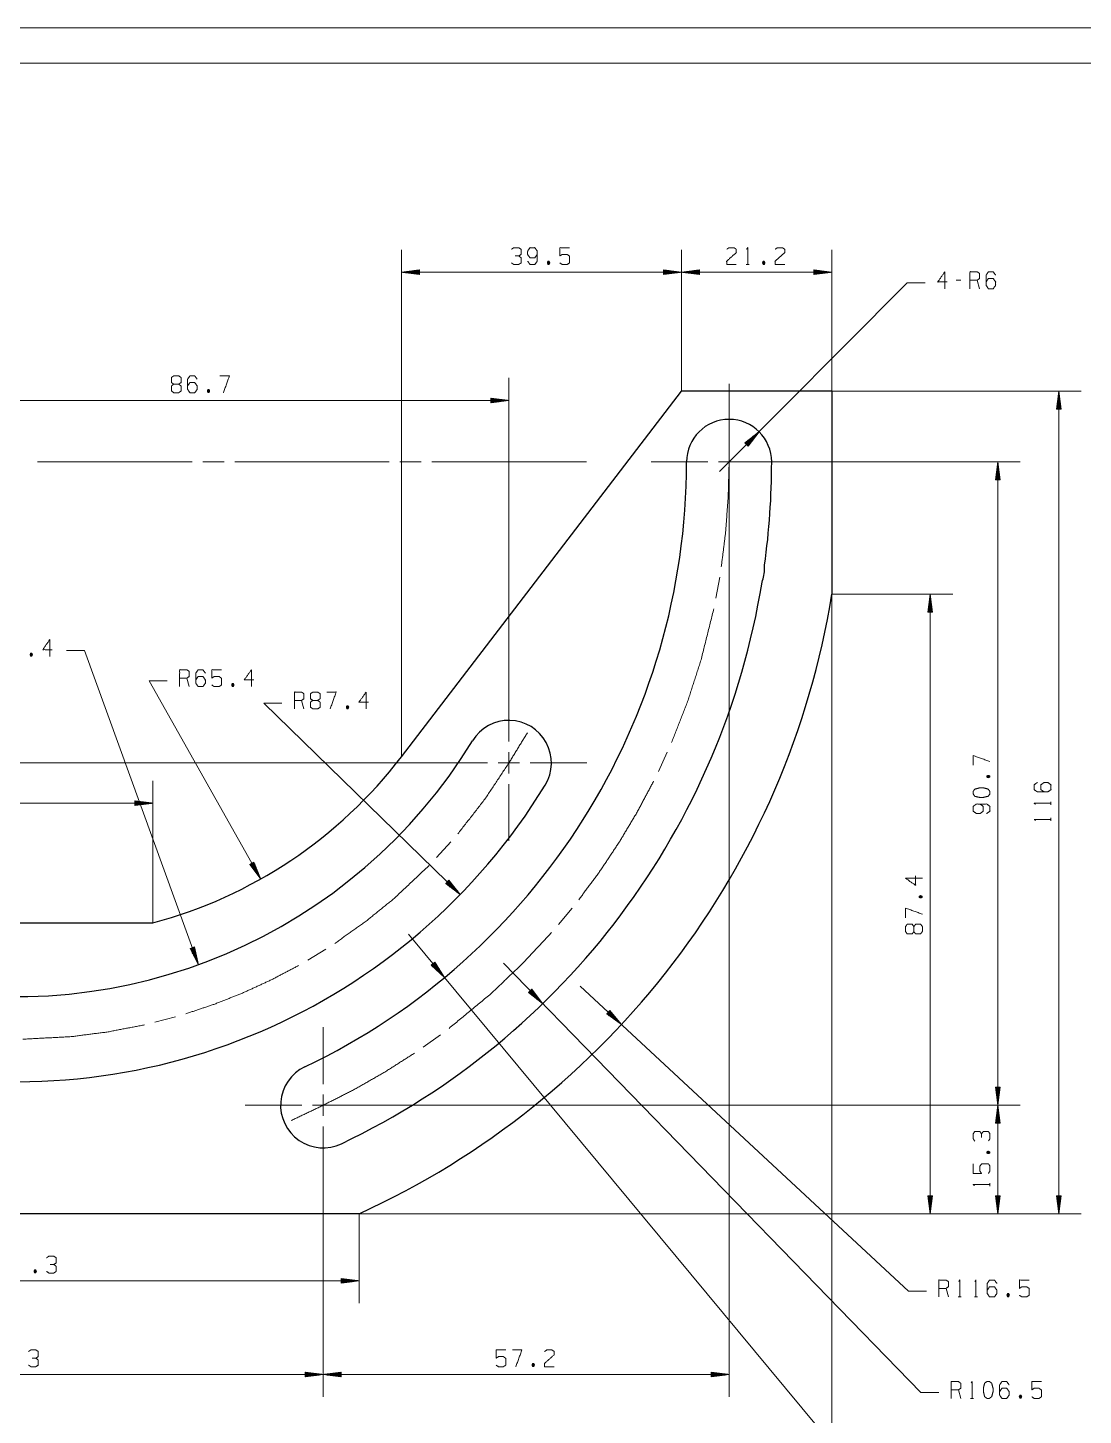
# Model space of a CAD drawing. Header units: millimetres. Extents: x 0 to 420, y 0 to 297.
# Drawn here: x 122.2 to 271, y 101.4 to 297 of the extents above; entities that cross this region are included whole.
import ezdxf

# ---------------------------------------------------------------- set-up
doc = ezdxf.new("R2010")
doc.units = ezdxf.units.MM
doc.layers.add('101', color=7, linetype='Continuous', true_color=0xffffff)

msp = doc.modelspace()

# ---------------------------------------------------------------- linework, layer by layer
at = {"layer": '101', "color": 133, "linetype": 'Continuous', "lineweight": 18}
for p, q in [((420, 297), (0, 297)), ((415, 292), (25, 292))]:
    msp.add_line(p, q, dxfattribs=at)
at = {"layer": '101', "color": 22, "linetype": 'Continuous', "lineweight": 18}
for p, q in [((174.89, 194.21), (174.89, 265.7)), ((214.35, 245.78), (214.35, 265.7)), ((214.35, 245.78), (214.35, 265.7)), ((235.58, 245.78), (235.58, 265.7)), ((177.43, 262.86), (174.89, 262.53)), ((174.89, 262.53), (177.43, 262.19)), ((214.35, 262.53), (174.89, 262.53)), ((177.43, 262.55), (175.08, 262.55)), ((177.43, 262.5), (175.08, 262.5)), ((177.43, 262.6), (175.47, 262.6)), ((177.43, 262.45), (175.47, 262.45)), ((177.43, 262.65), (175.86, 262.65)), ((177.43, 262.4), (175.86, 262.4)), ((177.43, 262.7), (176.24, 262.7)), ((177.43, 262.35), (176.24, 262.35)), ((177.43, 262.76), (176.63, 262.76)), ((177.43, 262.3), (176.63, 262.3)), ((177.43, 262.81), (177.01, 262.81)), ((177.43, 262.25), (177.01, 262.25)), ((177.43, 262.86), (177.4, 262.86)), ((177.43, 262.86), (177.4, 262.86)), ((177.43, 262.2), (177.4, 262.2)), ((177.43, 262.2), (177.4, 262.2)), ((177.43, 262.19), (177.43, 262.86)), ((214.35, 262.53), (211.81, 262.86)), ((211.81, 262.86), (211.85, 262.86)), ((211.81, 262.86), (211.85, 262.86)), ((211.81, 262.86), (211.81, 262.19)), ((211.81, 262.81), (212.23, 262.81)), ((211.81, 262.76), (212.62, 262.76)), ((211.81, 262.7), (213, 262.7)), ((211.81, 262.65), (213.39, 262.65)), ((211.81, 262.6), (213.78, 262.6)), ((211.81, 262.55), (214.16, 262.55)), ((211.81, 262.19), (214.35, 262.53)), ((211.81, 262.5), (214.16, 262.5)), ((211.81, 262.45), (213.78, 262.45)), ((211.81, 262.4), (213.39, 262.4)), ((211.81, 262.35), (213, 262.35)), ((211.81, 262.3), (212.62, 262.3)), ((211.81, 262.25), (212.23, 262.25)), ((211.81, 262.2), (211.85, 262.2)), ((211.81, 262.2), (211.85, 262.2)), ((216.89, 262.86), (214.35, 262.53)), ((214.35, 262.53), (235.58, 262.53)), ((214.35, 262.53), (216.89, 262.19)), ((216.89, 262.55), (214.55, 262.55)), ((216.89, 262.5), (214.55, 262.5)), ((216.89, 262.6), (214.93, 262.6)), ((216.89, 262.45), (214.93, 262.45)), ((216.89, 262.65), (215.32, 262.65)), ((216.89, 262.4), (215.32, 262.4)), ((216.89, 262.7), (215.71, 262.7)), ((216.89, 262.35), (215.71, 262.35)), ((216.89, 262.76), (216.09, 262.76)), ((216.89, 262.3), (216.09, 262.3)), ((216.89, 262.81), (216.48, 262.81)), ((216.89, 262.25), (216.48, 262.25)), ((216.89, 262.86), (216.86, 262.86)), ((216.89, 262.86), (216.86, 262.86)), ((216.89, 262.2), (216.86, 262.2)), ((216.89, 262.2), (216.86, 262.2)), ((216.89, 262.19), (216.89, 262.86)), ((233.04, 262.86), (233.04, 262.19)), ((233.04, 262.86), (233.07, 262.86)), ((233.04, 262.86), (233.07, 262.86)), ((235.58, 262.53), (233.04, 262.86)), ((233.04, 262.81), (233.45, 262.81)), ((233.04, 262.76), (233.84, 262.76)), ((233.04, 262.7), (234.23, 262.7)), ((233.04, 262.65), (234.61, 262.65)), ((233.04, 262.6), (235, 262.6)), ((233.04, 262.55), (235.38, 262.55)), ((233.04, 262.19), (235.58, 262.53)), ((233.04, 262.5), (235.38, 262.5)), ((233.04, 262.45), (235, 262.45)), ((233.04, 262.4), (234.61, 262.4)), ((233.04, 262.35), (234.23, 262.35)), ((233.04, 262.3), (233.84, 262.3)), ((233.04, 262.25), (233.45, 262.25)), ((233.04, 262.2), (233.07, 262.2)), ((233.04, 262.2), (233.07, 262.2)), ((219.71, 234.41), (246.18, 261.02)), ((246.18, 261.02), (248.72, 261.02)), ((190.03, 204.34), (190.03, 247.63)), ((190.03, 244.45), (187.49, 244.79)), ((187.49, 244.79), (187.49, 244.12)), ((187.49, 244.78), (187.52, 244.78)), ((187.49, 244.78), (187.52, 244.78)), ((187.49, 244.73), (187.91, 244.73)), ((187.49, 244.68), (188.29, 244.68)), ((187.49, 244.63), (188.68, 244.63)), ((187.49, 244.58), (189.07, 244.58)), ((235.58, 245.78), (270.73, 245.78)), ((267.56, 245.78), (267.22, 243.24)), ((267.43, 243.24), (267.43, 244.81)), ((267.48, 243.24), (267.48, 245.2)), ((267.53, 243.24), (267.53, 245.59)), ((267.89, 243.24), (267.56, 245.78)), ((267.56, 129.78), (267.56, 245.78)), ((267.58, 243.24), (267.58, 245.59)), ((267.63, 243.24), (267.63, 245.2)), ((267.68, 243.24), (267.68, 244.81)), ((103.32, 244.45), (190.03, 244.45)), ((187.49, 244.53), (189.45, 244.53)), ((187.49, 244.48), (189.84, 244.48)), ((187.49, 244.12), (190.03, 244.45)), ((187.49, 244.43), (189.84, 244.43)), ((187.49, 244.38), (189.45, 244.38)), ((187.49, 244.33), (189.07, 244.33)), ((187.49, 244.27), (188.68, 244.27)), ((187.49, 244.22), (188.29, 244.22)), ((187.49, 244.17), (187.91, 244.17)), ((187.49, 244.12), (187.52, 244.12)), ((187.49, 244.12), (187.52, 244.12)), ((267.22, 243.24), (267.89, 243.24)), ((267.23, 243.24), (267.23, 243.27)), ((267.23, 243.24), (267.23, 243.27)), ((267.28, 243.24), (267.28, 243.66)), ((267.33, 243.24), (267.33, 244.04)), ((267.38, 243.24), (267.38, 244.43)), ((267.73, 243.24), (267.73, 244.43)), ((267.79, 243.24), (267.79, 244.04)), ((267.84, 243.24), (267.84, 243.66)), ((267.89, 243.24), (267.89, 243.27)), ((267.89, 243.24), (267.89, 243.27)), ((225.31, 240.03), (223.28, 238.47)), ((223.32, 238.43), (223.61, 238.73)), ((223.35, 238.39), (223.92, 238.96)), ((223.39, 238.36), (224.23, 239.2)), ((223.43, 238.32), (224.54, 239.44)), ((223.46, 238.29), (224.84, 239.68)), ((223.5, 238.25), (225.15, 239.91)), ((223.53, 238.21), (225.19, 239.88)), ((223.57, 238.18), (224.95, 239.57)), ((223.61, 238.14), (224.72, 239.26)), ((223.64, 238.11), (224.48, 238.95)), ((223.75, 238), (225.31, 240.03)), ((223.28, 238.47), (223.3, 238.49)), ((223.28, 238.47), (223.3, 238.49)), ((223.28, 238.47), (223.75, 238)), ((223.68, 238.07), (224.24, 238.64)), ((223.71, 238.04), (224.01, 238.33)), ((223.75, 238), (223.77, 238.02)), ((223.75, 238), (223.77, 238.02)), ((221.08, 235.78), (262.13, 235.78)), ((221.08, 235.78), (221.08, 103.94)), ((258.95, 235.78), (258.62, 233.24)), ((258.83, 233.24), (258.83, 234.81)), ((258.88, 233.24), (258.88, 235.2)), ((258.93, 233.24), (258.93, 235.59)), ((258.95, 145.07), (258.95, 235.78)), ((259.29, 233.24), (258.95, 235.78)), ((258.98, 233.24), (258.98, 235.59)), ((259.03, 233.24), (259.03, 235.2)), ((259.08, 233.24), (259.08, 234.81)), ((258.62, 233.24), (258.62, 233.27)), ((258.62, 233.24), (258.62, 233.27)), ((258.62, 233.24), (259.29, 233.24)), ((258.67, 233.24), (258.67, 233.66)), ((258.73, 233.24), (258.73, 234.04)), ((258.78, 233.24), (258.78, 234.43)), ((259.13, 233.24), (259.13, 234.43)), ((259.18, 233.24), (259.18, 234.04)), ((259.23, 233.24), (259.23, 233.66)), ((259.28, 233.24), (259.28, 233.27)), ((259.28, 233.24), (259.28, 233.27)), ((235.58, 217.15), (235.58, 86.6)), ((235.58, 217.15), (252.6, 217.15)), ((249.42, 217.15), (249.09, 214.61)), ((249.19, 214.61), (249.19, 215.42)), ((249.24, 214.61), (249.24, 215.8)), ((249.29, 214.61), (249.29, 216.19)), ((249.35, 214.61), (249.35, 216.57)), ((249.4, 214.61), (249.4, 216.96)), ((249.76, 214.61), (249.42, 217.15)), ((249.42, 217.15), (249.42, 129.78)), ((249.45, 214.61), (249.45, 216.96)), ((249.5, 214.61), (249.5, 216.57)), ((249.55, 214.61), (249.55, 216.19)), ((249.6, 214.61), (249.6, 215.8)), ((249.65, 214.61), (249.65, 215.42)), ((249.09, 214.61), (249.09, 214.64)), ((249.09, 214.61), (249.09, 214.64)), ((249.09, 214.61), (249.76, 214.61)), ((249.14, 214.61), (249.14, 215.03)), ((249.7, 214.61), (249.7, 215.03)), ((249.75, 214.61), (249.75, 214.64)), ((249.75, 214.61), (249.75, 214.64)), ((130.21, 209.18), (127.67, 209.18)), ((146.25, 164.89), (130.21, 209.18)), ((155.04, 176.97), (139.31, 204.91)), ((139.31, 204.91), (141.85, 204.91)), ((155.48, 201.77), (158.02, 201.77)), ((183.17, 174.79), (155.48, 201.77)), ((179.03, 193.34), (40.3, 193.34)), ((139.84, 170.78), (139.84, 190.84)), ((137.3, 188), (137.34, 188)), ((137.3, 188), (137.34, 188)), ((139.84, 187.67), (137.3, 188)), ((137.3, 188), (137.3, 187.34)), ((137.3, 187.95), (137.72, 187.95)), ((137.3, 187.9), (138.11, 187.9)), ((137.3, 187.85), (138.49, 187.85)), ((89.86, 187.67), (139.84, 187.67)), ((137.3, 187.8), (138.88, 187.8)), ((137.3, 187.75), (139.26, 187.75)), ((137.3, 187.7), (139.65, 187.7)), ((137.3, 187.34), (139.84, 187.67)), ((137.3, 187.64), (139.65, 187.64)), ((137.3, 187.59), (139.26, 187.59)), ((137.3, 187.54), (138.88, 187.54)), ((137.3, 187.49), (138.49, 187.49)), ((137.3, 187.44), (138.11, 187.44)), ((137.3, 187.39), (137.72, 187.39)), ((137.3, 187.34), (137.34, 187.34)), ((137.3, 187.34), (137.34, 187.34)), ((154.08, 179.35), (153.5, 179.02)), ((153.5, 179.02), (155.04, 176.97)), ((153.5, 179.02), (153.52, 178.99)), ((153.5, 179.02), (153.52, 178.99)), ((153.55, 179.05), (153.75, 178.68)), ((153.59, 179.07), (153.98, 178.37)), ((153.63, 179.1), (154.22, 178.06)), ((153.68, 179.12), (154.45, 177.75)), ((153.72, 179.15), (154.68, 177.44)), ((153.77, 179.17), (154.92, 177.12)), ((153.81, 179.19), (154.96, 177.15)), ((153.86, 179.22), (154.82, 177.51)), ((153.9, 179.24), (154.67, 177.87)), ((153.94, 179.27), (154.53, 178.23)), ((153.99, 179.29), (154.38, 178.59)), ((154.03, 179.32), (154.24, 178.96)), ((155.04, 176.97), (154.08, 179.35)), ((154.08, 179.34), (154.09, 179.32)), ((154.08, 179.34), (154.09, 179.32)), ((181.58, 176.8), (181.12, 176.32)), ((181.12, 176.33), (181.14, 176.3)), ((181.12, 176.33), (181.14, 176.3)), ((181.12, 176.32), (183.17, 174.79)), ((181.16, 176.36), (181.46, 176.07)), ((181.19, 176.4), (181.77, 175.84)), ((181.23, 176.43), (182.08, 175.6)), ((181.26, 176.47), (182.39, 175.37)), ((181.3, 176.51), (182.7, 175.14)), ((181.33, 176.54), (183.01, 174.91)), ((181.37, 176.58), (183.05, 174.94)), ((181.4, 176.62), (182.81, 175.25)), ((181.44, 176.65), (182.57, 175.55)), ((181.48, 176.69), (182.33, 175.86)), ((181.51, 176.73), (182.09, 176.17)), ((181.55, 176.76), (181.85, 176.47)), ((181.58, 176.8), (181.6, 176.78)), ((181.58, 176.8), (181.6, 176.78)), ((183.17, 174.79), (181.58, 176.8)), ((175.88, 169.19), (241.84, 89.78)), ((145.7, 167.39), (145.07, 167.16)), ((145.07, 167.17), (145.08, 167.14)), ((145.07, 167.17), (145.08, 167.14)), ((145.07, 167.16), (146.25, 164.89)), ((145.12, 167.18), (145.26, 166.79)), ((145.17, 167.2), (145.44, 166.44)), ((145.22, 167.22), (145.62, 166.1)), ((145.26, 167.23), (145.8, 165.75)), ((145.31, 167.25), (145.98, 165.41)), ((145.36, 167.27), (146.16, 165.06)), ((145.41, 167.29), (146.21, 165.08)), ((145.45, 167.3), (146.12, 165.46)), ((145.5, 167.32), (146.04, 165.84)), ((145.55, 167.34), (145.95, 166.22)), ((145.6, 167.36), (145.87, 166.6)), ((145.65, 167.37), (145.79, 166.98)), ((145.69, 167.39), (145.7, 167.36)), ((145.69, 167.39), (145.7, 167.36)), ((146.25, 164.89), (145.7, 167.39)), ((179.59, 165.25), (179.07, 164.82)), ((179.07, 164.82), (180.95, 163.08)), ((179.08, 164.83), (179.1, 164.8)), ((179.08, 164.83), (179.1, 164.8)), ((179.12, 164.86), (179.38, 164.54)), ((179.16, 164.89), (179.67, 164.27)), ((179.19, 164.92), (179.95, 164.01)), ((179.23, 164.96), (180.24, 163.75)), ((179.27, 164.99), (180.53, 163.48)), ((179.31, 165.02), (180.81, 163.22)), ((179.35, 165.05), (180.85, 163.25)), ((179.39, 165.09), (180.64, 163.58)), ((179.43, 165.12), (180.44, 163.91)), ((179.47, 165.15), (180.23, 164.24)), ((179.51, 165.18), (180.02, 164.57)), ((179.55, 165.22), (179.81, 164.9)), ((180.95, 163.08), (179.59, 165.25)), ((179.59, 165.25), (179.61, 165.22)), ((179.59, 165.25), (179.61, 165.22)), ((189.26, 165.09), (248.09, 104.55)), ((193.26, 161.45), (192.78, 160.99)), ((192.78, 160.99), (194.79, 159.4)), ((192.79, 160.99), (192.81, 160.97)), ((192.79, 160.99), (192.81, 160.97)), ((192.82, 161.03), (193.11, 160.73)), ((192.86, 161.06), (193.42, 160.49)), ((192.9, 161.1), (193.73, 160.24)), ((192.93, 161.13), (194.03, 160)), ((192.97, 161.17), (194.34, 159.76)), ((193.01, 161.2), (194.64, 159.52)), ((193.04, 161.24), (194.68, 159.56)), ((193.08, 161.27), (194.45, 159.87)), ((193.11, 161.31), (194.21, 160.18)), ((193.15, 161.35), (193.98, 160.49)), ((193.19, 161.38), (193.75, 160.8)), ((193.22, 161.42), (193.52, 161.12)), ((193.26, 161.45), (193.28, 161.43)), ((193.26, 161.45), (193.28, 161.43)), ((194.79, 159.4), (193.26, 161.45)), ((200.09, 161.87), (246.35, 118.87)), ((204.27, 158.44), (203.82, 157.95)), ((203.82, 157.95), (205.91, 156.46)), ((203.82, 157.95), (203.84, 157.93)), ((203.82, 157.95), (203.84, 157.93)), ((203.86, 157.99), (204.16, 157.7)), ((203.89, 158.03), (204.48, 157.48)), ((203.92, 158.06), (204.8, 157.25)), ((203.96, 158.1), (205.11, 157.03)), ((203.99, 158.14), (205.43, 156.8)), ((204.03, 158.17), (205.75, 156.58)), ((204.06, 158.21), (205.78, 156.61)), ((204.1, 158.25), (205.53, 156.91)), ((204.13, 158.29), (205.29, 157.21)), ((204.17, 158.32), (205.04, 157.51)), ((204.2, 158.36), (204.79, 157.81)), ((204.24, 158.4), (204.54, 158.11)), ((204.27, 158.44), (204.29, 158.41)), ((205.91, 156.46), (204.27, 158.44)), ((204.27, 158.44), (204.29, 158.41)), ((258.62, 147.61), (258.62, 147.58)), ((258.62, 147.61), (258.62, 147.58)), ((258.62, 147.61), (258.95, 145.07)), ((259.29, 147.61), (258.62, 147.61)), ((258.67, 147.61), (258.67, 147.19)), ((258.73, 147.61), (258.73, 146.81)), ((258.78, 147.61), (258.78, 146.42)), ((258.83, 147.61), (258.83, 146.04)), ((258.88, 147.61), (258.88, 145.65)), ((258.93, 147.61), (258.93, 145.26)), ((258.95, 145.07), (259.29, 147.61)), ((258.98, 147.61), (258.98, 145.26)), ((259.03, 147.61), (259.03, 145.65)), ((259.08, 147.61), (259.08, 146.04)), ((259.13, 147.61), (259.13, 146.42)), ((259.18, 147.61), (259.18, 146.81)), ((259.23, 147.61), (259.23, 147.19)), ((259.28, 147.61), (259.28, 147.58)), ((259.28, 147.61), (259.28, 147.58)), ((163.84, 145.07), (262.13, 145.07)), ((174.84, 145.07), (262.13, 145.07)), ((258.95, 145.07), (258.62, 142.53)), ((258.93, 142.53), (258.93, 144.88)), ((258.95, 145.07), (258.95, 129.78)), ((259.29, 142.53), (258.95, 145.07)), ((258.98, 142.53), (258.98, 144.88)), ((258.67, 142.53), (258.67, 142.95)), ((258.73, 142.53), (258.73, 143.34)), ((258.78, 142.53), (258.78, 143.72)), ((258.83, 142.53), (258.83, 144.11)), ((258.88, 142.53), (258.88, 144.49)), ((259.03, 142.53), (259.03, 144.49)), ((259.08, 142.53), (259.08, 144.11)), ((259.13, 142.53), (259.13, 143.72)), ((259.18, 142.53), (259.18, 143.34)), ((259.23, 142.53), (259.23, 142.95)), ((258.62, 142.53), (258.62, 142.56)), ((258.62, 142.53), (258.62, 142.56)), ((258.62, 142.53), (259.29, 142.53)), ((259.28, 142.53), (259.28, 142.56)), ((259.28, 142.53), (259.28, 142.56)), ((163.84, 134.07), (163.84, 103.94)), ((163.84, 134.07), (163.84, 103.94)), ((249.09, 132.32), (249.42, 129.78)), ((249.76, 132.32), (249.09, 132.32)), ((249.09, 132.32), (249.09, 132.29)), ((249.09, 132.32), (249.09, 132.29)), ((249.14, 132.32), (249.14, 131.9)), ((249.19, 132.32), (249.19, 131.52)), ((249.24, 132.32), (249.24, 131.13)), ((249.29, 132.32), (249.29, 130.74)), ((249.35, 132.32), (249.35, 130.36)), ((249.4, 132.32), (249.4, 129.97)), ((249.42, 129.78), (249.76, 132.32)), ((249.45, 132.32), (249.45, 129.97)), ((249.5, 132.32), (249.5, 130.36)), ((249.55, 132.32), (249.55, 130.74)), ((249.6, 132.32), (249.6, 131.13)), ((249.65, 132.32), (249.65, 131.52)), ((249.7, 132.32), (249.7, 131.9)), ((249.75, 132.32), (249.75, 132.29)), ((249.75, 132.32), (249.75, 132.29)), ((259.29, 132.32), (258.62, 132.32)), ((258.62, 132.32), (258.62, 132.29)), ((258.62, 132.32), (258.95, 129.78)), ((258.62, 132.32), (258.62, 132.29)), ((258.67, 132.32), (258.67, 131.9)), ((258.73, 132.32), (258.73, 131.52)), ((258.78, 132.32), (258.78, 131.13)), ((258.83, 132.32), (258.83, 130.74)), ((258.88, 132.32), (258.88, 130.36)), ((258.93, 132.32), (258.93, 129.97)), ((258.95, 129.78), (259.29, 132.32)), ((258.98, 132.32), (258.98, 129.97)), ((259.03, 132.32), (259.03, 130.36)), ((259.08, 132.32), (259.08, 130.74)), ((259.13, 132.32), (259.13, 131.13)), ((259.18, 132.32), (259.18, 131.52)), ((259.23, 132.32), (259.23, 131.9)), ((259.28, 132.32), (259.28, 132.29)), ((259.28, 132.32), (259.28, 132.29)), ((267.22, 132.32), (267.56, 129.78)), ((267.89, 132.32), (267.22, 132.32)), ((267.23, 132.32), (267.23, 132.29)), ((267.23, 132.32), (267.23, 132.29)), ((267.28, 132.32), (267.28, 131.9)), ((267.33, 132.32), (267.33, 131.52)), ((267.38, 132.32), (267.38, 131.13)), ((267.43, 132.32), (267.43, 130.74)), ((267.48, 132.32), (267.48, 130.36)), ((267.53, 132.32), (267.53, 129.97)), ((267.56, 129.78), (267.89, 132.32)), ((267.58, 132.32), (267.58, 129.97)), ((267.63, 132.32), (267.63, 130.36)), ((267.68, 132.32), (267.68, 130.74)), ((267.73, 132.32), (267.73, 131.13)), ((267.79, 132.32), (267.79, 131.52)), ((267.84, 132.32), (267.84, 131.9)), ((267.89, 132.32), (267.89, 132.29)), ((267.89, 132.32), (267.89, 132.29)), ((168.91, 129.78), (262.13, 129.78)), ((168.91, 129.78), (270.73, 129.78)), ((168.91, 129.78), (168.91, 117.15)), ((168.91, 129.78), (252.6, 129.78)), ((168.91, 120.32), (75.58, 120.32)), ((168.91, 120.32), (166.37, 120.66)), ((166.37, 120.66), (166.37, 119.99)), ((166.37, 120.65), (166.4, 120.65)), ((166.37, 120.65), (166.4, 120.65)), ((166.37, 120.6), (166.79, 120.6)), ((166.37, 120.55), (167.17, 120.55)), ((166.37, 120.5), (167.56, 120.5)), ((166.37, 120.45), (167.94, 120.45)), ((166.37, 120.4), (168.33, 120.4)), ((166.37, 120.35), (168.72, 120.35)), ((166.37, 119.99), (168.91, 120.32)), ((166.37, 120.3), (168.72, 120.3)), ((166.37, 120.25), (168.33, 120.25)), ((166.37, 120.2), (167.94, 120.2)), ((166.37, 120.15), (167.56, 120.15)), ((166.37, 120.09), (167.17, 120.09)), ((166.37, 120.04), (166.79, 120.04)), ((166.37, 119.99), (166.4, 119.99)), ((166.37, 119.99), (166.4, 119.99)), ((246.35, 118.87), (248.89, 118.87)), ((75.58, 107.12), (163.84, 107.12)), ((163.84, 107.12), (161.3, 107.45)), ((161.3, 107.45), (161.34, 107.45)), ((161.3, 107.45), (161.3, 106.78)), ((161.3, 107.45), (161.34, 107.45)), ((161.3, 107.4), (161.72, 107.4)), ((161.3, 107.35), (162.11, 107.35)), ((161.3, 107.29), (162.49, 107.29)), ((161.3, 107.24), (162.88, 107.24)), ((161.3, 107.19), (163.27, 107.19)), ((161.3, 107.14), (163.65, 107.14)), ((161.3, 106.78), (163.84, 107.12)), ((161.3, 107.09), (163.65, 107.09)), ((161.3, 107.04), (163.27, 107.04)), ((161.3, 106.99), (162.88, 106.99)), ((161.3, 106.94), (162.49, 106.94)), ((161.3, 106.89), (162.11, 106.89)), ((161.3, 106.84), (161.72, 106.84)), ((161.3, 106.79), (161.34, 106.79)), ((161.3, 106.79), (161.34, 106.79)), ((166.38, 107.45), (163.84, 107.12)), ((163.84, 107.12), (166.38, 106.78)), ((163.84, 107.12), (221.08, 107.12)), ((166.38, 107.14), (164.04, 107.14)), ((166.38, 107.09), (164.04, 107.09)), ((166.38, 107.19), (164.42, 107.19)), ((166.38, 107.04), (164.42, 107.04)), ((166.38, 107.24), (164.81, 107.24)), ((166.38, 106.99), (164.81, 106.99)), ((166.38, 107.29), (165.2, 107.29)), ((166.38, 106.94), (165.2, 106.94)), ((166.38, 107.35), (165.58, 107.35)), ((166.38, 106.89), (165.58, 106.89)), ((166.38, 107.4), (165.97, 107.4)), ((166.38, 106.84), (165.97, 106.84)), ((166.38, 107.45), (166.35, 107.45)), ((166.38, 107.45), (166.35, 107.45)), ((166.38, 106.79), (166.35, 106.79)), ((166.38, 106.79), (166.35, 106.79)), ((166.38, 106.78), (166.38, 107.45)), ((218.54, 107.45), (218.57, 107.45)), ((218.54, 107.45), (218.57, 107.45)), ((218.54, 107.45), (218.54, 106.78)), ((221.08, 107.12), (218.54, 107.45)), ((218.54, 107.4), (218.95, 107.4)), ((218.54, 107.35), (219.34, 107.35)), ((218.54, 107.29), (219.72, 107.29)), ((218.54, 107.24), (220.11, 107.24)), ((218.54, 107.19), (220.5, 107.19)), ((218.54, 107.14), (220.88, 107.14)), ((218.54, 106.78), (221.08, 107.12)), ((218.54, 107.09), (220.88, 107.09)), ((218.54, 107.04), (220.5, 107.04)), ((218.54, 106.99), (220.11, 106.99)), ((218.54, 106.94), (219.72, 106.94)), ((218.54, 106.89), (219.34, 106.89)), ((218.54, 106.84), (218.95, 106.84)), ((218.54, 106.79), (218.57, 106.79)), ((218.54, 106.79), (218.57, 106.79)), ((248.09, 104.55), (250.63, 104.55))]:
    msp.add_line(p, q, dxfattribs=at)
at = {"layer": '101', "color": 72, "linetype": 'Continuous', "lineweight": 18}
for p, q in [((195.54, 264.07), (195.7, 263.64)), ((223.48, 263.62), (223.91, 263.62)), ((225.88, 264.07), (226.04, 263.64)), ((253.77, 261.41), (253.1, 261.41)), ((256.38, 260.21), (256.05, 261.41)), ((147.59, 245.99), (147.75, 245.57)), ((122.61, 208.81), (122.77, 208.39)), ((144.95, 204.1), (144.62, 205.3)), ((151.02, 204.55), (151.18, 204.13)), ((161.13, 200.96), (160.79, 202.16)), ((167.2, 201.41), (167.36, 200.98)), ((257.41, 191.34), (257.84, 191.5)), ((266.46, 187.44), (266.46, 187.86)), ((266.46, 185.16), (266.46, 185.58)), ((247.88, 174.38), (248.3, 174.54)), ((257.41, 138.34), (257.84, 138.5)), ((257.86, 133.67), (257.86, 134.09)), ((123.16, 121.87), (123.32, 121.44)), ((252, 118.06), (251.66, 119.26)), ((253.39, 118.06), (253.81, 118.06)), ((255.67, 118.06), (256.09, 118.06)), ((260.34, 118.51), (260.5, 118.08)), ((193.38, 108.66), (193.54, 108.23)), ((253.73, 103.74), (253.4, 104.94)), ((255.13, 103.74), (255.55, 103.74)), ((262.08, 104.19), (262.24, 103.77))]:
    msp.add_line(p, q, dxfattribs=at)
at = {"layer": '101', "color": 151, "linetype": 'Continuous', "lineweight": 18}
for p, q in [((221.08, 238.78), (221.08, 246.78)), ((221.08, 234.28), (221.08, 237.28)), ((123.58, 235.78), (145.37, 235.78)), ((146.87, 235.78), (149.87, 235.78)), ((151.37, 235.78), (173.17, 235.78)), ((174.67, 235.78), (177.67, 235.78)), ((179.17, 235.78), (200.97, 235.78)), ((218.08, 235.78), (210.08, 235.78)), ((219.58, 235.78), (222.58, 235.78)), ((224.08, 235.78), (232.08, 235.78)), ((221.08, 232.78), (221.08, 224.78)), ((219.22, 216.56), (219.75, 219.52)), ((190.03, 196.34), (190.03, 204.34)), ((190.03, 191.84), (190.03, 194.84)), ((211.1, 192.13), (212.36, 194.85)), ((187.03, 193.34), (179.03, 193.34)), ((188.53, 193.34), (191.53, 193.34)), ((193.03, 193.34), (201.03, 193.34)), ((190.03, 190.34), (190.03, 182.34)), ((179.84, 179.99), (181.86, 182.21)), ((197.03, 170.55), (198.95, 172.87)), ((161.66, 165.51), (164.23, 167.08)), ((140.13, 156.77), (143.04, 157.55)), ((163.84, 148.07), (163.84, 156.07)), ((177.95, 153.27), (180.39, 155.02)), ((160.84, 145.07), (152.84, 145.07)), ((162.34, 145.07), (165.34, 145.07)), ((163.84, 143.57), (163.84, 146.57)), ((166.84, 145.07), (174.84, 145.07)), ((163.84, 142.07), (163.84, 134.07))]:
    msp.add_line(p, q, dxfattribs=at)
at = {"layer": '101', "color": 151, "linetype": 'Continuous', "lineweight": 25}
for p, q in [((174.89, 194.21), (214.35, 245.78)), ((235.58, 245.78), (214.35, 245.78)), ((235.58, 245.78), (235.58, 217.15)), ((226.08, 220.78), (226.08, 221.23)), ((89.86, 170.78), (139.84, 170.78)), ((168.91, 129.78), (75.58, 129.78))]:
    msp.add_line(p, q, dxfattribs=at)
for centre, radius, start, end in [((221.08, 235.78), 6, 360, 180), ((120.58, 235.78), 94.5, 295.5015, 360), ((120.58, 235.78), 106.5, 352.147, 360), ((220.58, 220.78), 5.5, 339.1599, 0), ((120.58, 235.78), 106.5, 295.5015, 350.8384), ((120.58, 235.78), 116.5, 294.5111, 350.7996), ((190.03, 193.34), 6, 328.572, 148.572), ((120.58, 235.78), 75.39, 257.76, 328.572), ((122.96, 233.96), 65.39, 284.9631, 322.573), ((120.58, 235.78), 87.39, 257.76, 328.572), ((163.84, 145.07), 6, 115.5015, 295.5015)]:
    msp.add_arc(centre, radius, start, end, dxfattribs=at)
at = {"layer": '101', "color": 72, "linetype": 'Continuous', "lineweight": 18}
for points, knots in [([(191.41, 264.82), (191.75, 265.04), (191.75, 265.77), (191.41, 265.99), (190.72, 265.99), (190.39, 265.77)], [0, 0, 0.153872, 0.429851, 0.583723, 0.846122, 1, 1]), ([(190.41, 263.84), (190.72, 263.62), (191.41, 263.62), (191.75, 263.84), (191.75, 264.57), (191.41, 264.82), (190.9, 264.82)], [0, 0, 0.124123, 0.343689, 0.472444, 0.703374, 0.836728, 1, 1]), ([(192.68, 264.09), (193, 263.62), (193.69, 263.62), (194.02, 264.09), (194.02, 265.52), (193.69, 265.99), (193, 265.99), (192.68, 265.52), (192.66, 265.04), (193, 264.57), (193.69, 264.57), (194.02, 265.04)], [0, 0, 0.076858, 0.169526, 0.247729, 0.439295, 0.517499, 0.610167, 0.687025, 0.750923, 0.829129, 0.921797, 1, 1]), ([(197.22, 263.84), (197.55, 263.62), (198.24, 263.62), (198.58, 263.84), (198.58, 264.79), (198.24, 265.04), (197.55, 265.04), (197.22, 264.82), (197.22, 265.99), (198.58, 265.99)], [0, 0, 0.062227, 0.168342, 0.230571, 0.376815, 0.441267, 0.547382, 0.609609, 0.79049, 1, 1]), ([(220.75, 265.77), (221.07, 265.99), (221.76, 265.99), (222.09, 265.77), (222.09, 265.29), (220.73, 264.09), (220.75, 263.62), (222.09, 263.62)], [0, 0, 0.069691, 0.192979, 0.265274, 0.350228, 0.674739, 0.759753, 1, 1]), ([(223.55, 265.79), (223.7, 265.99), (223.7, 263.62)], [0, 0, 0.093489, 1, 1]), ([(227.58, 265.77), (227.9, 265.99), (228.59, 265.99), (228.92, 265.77), (228.92, 265.29), (227.56, 264.09), (227.58, 263.62), (228.92, 263.62)], [0, 0, 0.069691, 0.192975, 0.265272, 0.350227, 0.67474, 0.759754, 1, 1]), ([(195.54, 263.64), (195.7, 263.64), (195.79, 263.87), (195.7, 264.07), (195.54, 264.07), (195.45, 263.87), (195.54, 263.64), (195.7, 264.07)], [0, 0, 0.093981, 0.236789, 0.365957, 0.459938, 0.589106, 0.731915, 1, 1]), ([(225.88, 263.64), (226.04, 263.64), (226.13, 263.87), (226.04, 264.07), (225.88, 264.07), (225.8, 263.87), (225.88, 263.64), (226.04, 264.07)], [0, 0, 0.093981, 0.236789, 0.365957, 0.459938, 0.589106, 0.731915, 1, 1]), ([(251.83, 261.16), (250.49, 261.16), (251.49, 262.59), (251.49, 260.21)], [0, 0, 0.245869, 0.565294, 1, 1]), ([(255.04, 260.21), (255.04, 262.59), (256.05, 262.59), (256.38, 262.36), (256.38, 261.64), (256.05, 261.41), (255.04, 261.41)], [0, 0, 0.400952, 0.571037, 0.639278, 0.761674, 0.829915, 1, 1]), ([(257.32, 261.16), (257.63, 261.64), (258.32, 261.64), (258.66, 261.16), (258.66, 260.69), (258.32, 260.21), (257.63, 260.21), (257.32, 260.69), (257.32, 262.11), (257.63, 262.59), (258.32, 262.59), (258.66, 262.11)], [0, 0, 0.076965, 0.169762, 0.248075, 0.312018, 0.39033, 0.483127, 0.560092, 0.751925, 0.82889, 0.921688, 1, 1]), ([(142.78, 246.74), (142.46, 246.97), (142.46, 247.69), (142.78, 247.92), (143.47, 247.92), (143.8, 247.69), (143.8, 246.97), (143.47, 246.74), (142.78, 246.74), (142.44, 246.49), (142.44, 245.79), (142.78, 245.54), (143.47, 245.54), (143.8, 245.77), (143.8, 246.49), (143.47, 246.74)], [0, 0, 0.047573, 0.136085, 0.183659, 0.267815, 0.317166, 0.405678, 0.455028, 0.539185, 0.590296, 0.675757, 0.726869, 0.811025, 0.860376, 0.948888, 1, 1]), ([(144.73, 246.49), (145.05, 246.97), (145.74, 246.97), (146.08, 246.49), (146.08, 246.02), (145.74, 245.54), (145.05, 245.54), (144.73, 246.02), (144.73, 247.44), (145.05, 247.92), (145.74, 247.92), (146.08, 247.44)], [0, 0, 0.076963, 0.16976, 0.248072, 0.312019, 0.39033, 0.483128, 0.560091, 0.751928, 0.828891, 0.921688, 1, 1]), ([(149.78, 245.54), (150.63, 247.92), (149.29, 247.92)], [0, 0, 0.65247, 1, 1]), ([(147.59, 245.57), (147.75, 245.57), (147.84, 245.79), (147.75, 245.99), (147.59, 245.99), (147.51, 245.79), (147.59, 245.57), (147.75, 245.99)], [0, 0, 0.093972, 0.236779, 0.365957, 0.459929, 0.589107, 0.731913, 1, 1]), ([(125.64, 209.31), (124.3, 209.31), (125.31, 210.74), (125.31, 208.36)], [0, 0, 0.245869, 0.565296, 1, 1]), ([(122.61, 208.39), (122.77, 208.39), (122.85, 208.61), (122.77, 208.81), (122.61, 208.81), (122.52, 208.61), (122.61, 208.39), (122.77, 208.81)], [0, 0, 0.093978, 0.236783, 0.365959, 0.459937, 0.589111, 0.731913, 1, 1]), ([(143.61, 204.1), (143.61, 206.48), (144.62, 206.48), (144.95, 206.25), (144.95, 205.53), (144.62, 205.3), (143.61, 205.3)], [0, 0, 0.40095, 0.571034, 0.639277, 0.761673, 0.829916, 1, 1]), ([(145.89, 205.05), (146.21, 205.53), (146.89, 205.53), (147.23, 205.05), (147.23, 204.58), (146.89, 204.1), (146.21, 204.1), (145.89, 204.58), (145.89, 206), (146.21, 206.48), (146.89, 206.48), (147.23, 206)], [0, 0, 0.076963, 0.16976, 0.248072, 0.312019, 0.39033, 0.483128, 0.560091, 0.751928, 0.828891, 0.921688, 1, 1]), ([(148.15, 204.33), (148.48, 204.1), (149.17, 204.1), (149.51, 204.33), (149.51, 205.28), (149.17, 205.53), (148.48, 205.53), (148.15, 205.3), (148.15, 206.48), (149.51, 206.48)], [0, 0, 0.062228, 0.168344, 0.230572, 0.376816, 0.441264, 0.547381, 0.609609, 0.790489, 1, 1]), ([(154.06, 205.05), (152.72, 205.05), (153.72, 206.48), (153.72, 204.1)], [0, 0, 0.24587, 0.565295, 1, 1]), ([(151.02, 204.13), (151.18, 204.13), (151.27, 204.35), (151.18, 204.55), (151.02, 204.55), (150.94, 204.35), (151.02, 204.13), (151.18, 204.55)], [0, 0, 0.093978, 0.23678, 0.365954, 0.459932, 0.589108, 0.731913, 1, 1]), ([(159.79, 200.96), (159.79, 203.33), (160.79, 203.33), (161.13, 203.11), (161.13, 202.38), (160.79, 202.16), (159.79, 202.16)], [0, 0, 0.40095, 0.571034, 0.639277, 0.761673, 0.829916, 1, 1]), ([(162.38, 202.16), (162.06, 202.38), (162.06, 203.11), (162.38, 203.33), (163.07, 203.33), (163.41, 203.11), (163.41, 202.38), (163.07, 202.16), (162.38, 202.16), (162.05, 201.91), (162.05, 201.21), (162.38, 200.96), (163.07, 200.96), (163.41, 201.18), (163.41, 201.91), (163.07, 202.16)], [0, 0, 0.047573, 0.136085, 0.183659, 0.267815, 0.317166, 0.405678, 0.455028, 0.539185, 0.590296, 0.675757, 0.726869, 0.811025, 0.860376, 0.948888, 1, 1]), ([(164.83, 200.96), (165.68, 203.33), (164.34, 203.33)], [0, 0, 0.65247, 1, 1]), ([(170.24, 201.91), (168.89, 201.91), (169.9, 203.33), (169.9, 200.96)], [0, 0, 0.245871, 0.565297, 1, 1]), ([(167.2, 200.98), (167.36, 200.98), (167.45, 201.21), (167.36, 201.41), (167.2, 201.41), (167.11, 201.21), (167.2, 200.98), (167.36, 201.41)], [0, 0, 0.093978, 0.236783, 0.365959, 0.459937, 0.589111, 0.731913, 1, 1]), ([(257.86, 193.53), (255.49, 194.38), (255.49, 193.04)], [0, 0, 0.65247, 1, 1]), ([(257.86, 189.32), (257.61, 189.65), (256.91, 189.83), (256.44, 189.83), (255.71, 189.65), (255.49, 189.32), (255.49, 188.98), (255.71, 188.64), (256.44, 188.47), (256.91, 188.48), (257.61, 188.64), (257.86, 188.98), (257.86, 189.32)], [0, 0, 0.067524, 0.183971, 0.260582, 0.380942, 0.446139, 0.500306, 0.565503, 0.685863, 0.762527, 0.87831, 0.945833, 1, 1]), ([(257.84, 191.34), (257.84, 191.5), (257.61, 191.59), (257.41, 191.5), (257.41, 191.34), (257.61, 191.26), (257.84, 191.34), (257.41, 191.5)], [0, 0, 0.093978, 0.236781, 0.365956, 0.459934, 0.589109, 0.731912, 1, 1]), ([(265.51, 189.25), (265.04, 189.57), (265.04, 190.26), (265.51, 190.6), (265.99, 190.6), (266.46, 190.26), (266.46, 189.57), (265.99, 189.25), (264.56, 189.25), (264.09, 189.57), (264.09, 190.26), (264.56, 190.6)], [0, 0, 0.076961, 0.169759, 0.248071, 0.312017, 0.390329, 0.483127, 0.560088, 0.751925, 0.828888, 0.921686, 1, 1]), ([(257.39, 186.21), (257.86, 186.53), (257.86, 187.22), (257.39, 187.55), (255.96, 187.55), (255.49, 187.22), (255.49, 186.53), (255.96, 186.21), (256.44, 186.19), (256.91, 186.53), (256.91, 187.22), (256.44, 187.55)], [0, 0, 0.076854, 0.169526, 0.247727, 0.439297, 0.517498, 0.61017, 0.687024, 0.750926, 0.829127, 0.921798, 1, 1]), ([(264.29, 187.51), (264.09, 187.65), (266.46, 187.65)], [0, 0, 0.093493, 1, 1]), ([(264.29, 185.23), (264.09, 185.37), (266.46, 185.37)], [0, 0, 0.093489, 1, 1]), ([(247.38, 177.42), (247.38, 176.08), (245.95, 177.09), (248.33, 177.09)], [0, 0, 0.24587, 0.565296, 1, 1]), ([(248.3, 174.38), (248.3, 174.54), (248.08, 174.63), (247.88, 174.54), (247.88, 174.38), (248.08, 174.3), (248.3, 174.38), (247.88, 174.54)], [0, 0, 0.093977, 0.236784, 0.365962, 0.459939, 0.589113, 0.731915, 1, 1]), ([(248.33, 172.02), (245.95, 172.87), (245.95, 171.52)], [0, 0, 0.65247, 1, 1]), ([(247.13, 169.57), (246.9, 169.25), (246.18, 169.25), (245.95, 169.57), (245.95, 170.26), (246.18, 170.59), (246.9, 170.59), (247.13, 170.26), (247.13, 169.57), (247.38, 169.23), (248.08, 169.23), (248.33, 169.57), (248.33, 170.26), (248.1, 170.59), (247.38, 170.59), (247.13, 170.26)], [0, 0, 0.047573, 0.136085, 0.183659, 0.267815, 0.317166, 0.405678, 0.455028, 0.539185, 0.590296, 0.675757, 0.726869, 0.811025, 0.860376, 0.948888, 1, 1]), ([(256.66, 141.04), (256.44, 141.38), (255.71, 141.38), (255.49, 141.04), (255.49, 140.36), (255.71, 140.02)], [0, 0, 0.153875, 0.429853, 0.583728, 0.846125, 1, 1]), ([(257.64, 140.04), (257.86, 140.36), (257.86, 141.04), (257.64, 141.38), (256.91, 141.38), (256.66, 141.04), (256.66, 140.53)], [0, 0, 0.124121, 0.343689, 0.472448, 0.70338, 0.836733, 1, 1]), ([(257.84, 138.34), (257.84, 138.5), (257.61, 138.59), (257.41, 138.5), (257.41, 138.34), (257.61, 138.26), (257.84, 138.34), (257.41, 138.5)], [0, 0, 0.093972, 0.236779, 0.365957, 0.459929, 0.589107, 0.731913, 1, 1]), ([(257.64, 135.47), (257.86, 135.8), (257.86, 136.49), (257.64, 136.83), (256.69, 136.83), (256.44, 136.49), (256.44, 135.8), (256.66, 135.47), (255.49, 135.47), (255.49, 136.83)], [0, 0, 0.062228, 0.168344, 0.230572, 0.376816, 0.441264, 0.547381, 0.609609, 0.790489, 1, 1]), ([(255.69, 133.74), (255.49, 133.88), (257.86, 133.88)], [0, 0, 0.093486, 1, 1]), ([(125.86, 122.62), (126.2, 122.84), (126.2, 123.57), (125.86, 123.79), (125.17, 123.79), (124.84, 123.57)], [0, 0, 0.153876, 0.429853, 0.583726, 0.846126, 1, 1]), ([(123.16, 121.44), (123.32, 121.44), (123.41, 121.67), (123.32, 121.87), (123.16, 121.87), (123.07, 121.67), (123.16, 121.44), (123.32, 121.87)], [0, 0, 0.093977, 0.236781, 0.365957, 0.459934, 0.58911, 0.731915, 1, 1]), ([(124.85, 121.64), (125.17, 121.42), (125.86, 121.42), (126.2, 121.64), (126.2, 122.37), (125.86, 122.62), (125.35, 122.62)], [0, 0, 0.12412, 0.343689, 0.472446, 0.703379, 0.836731, 1, 1]), ([(250.65, 118.06), (250.65, 120.43), (251.66, 120.43), (252, 120.21), (252, 119.48), (251.66, 119.26), (250.65, 119.26)], [0, 0, 0.400951, 0.571036, 0.639278, 0.761673, 0.829915, 1, 1]), ([(253.46, 120.23), (253.6, 120.43), (253.6, 118.06)], [0, 0, 0.093491, 1, 1]), ([(255.74, 120.23), (255.88, 120.43), (255.88, 118.06)], [0, 0, 0.093491, 1, 1]), ([(257.48, 119.01), (257.8, 119.48), (258.49, 119.48), (258.83, 119.01), (258.83, 118.53), (258.49, 118.06), (257.8, 118.06), (257.48, 118.53), (257.48, 119.96), (257.8, 120.43), (258.49, 120.43), (258.83, 119.96)], [0, 0, 0.076962, 0.169762, 0.248074, 0.312018, 0.39033, 0.48313, 0.560092, 0.751926, 0.828889, 0.921689, 1, 1]), ([(262.02, 118.28), (262.35, 118.06), (263.04, 118.06), (263.38, 118.28), (263.38, 119.23), (263.04, 119.48), (262.35, 119.48), (262.02, 119.26), (262.02, 120.43), (263.38, 120.43)], [0, 0, 0.062229, 0.168345, 0.230571, 0.376816, 0.441264, 0.547379, 0.609609, 0.79049, 1, 1]), ([(260.34, 118.08), (260.5, 118.08), (260.59, 118.31), (260.5, 118.51), (260.34, 118.51), (260.25, 118.31), (260.34, 118.08), (260.5, 118.51)], [0, 0, 0.093979, 0.236783, 0.365953, 0.459932, 0.589107, 0.731916, 1, 1]), ([(123.33, 109.41), (123.67, 109.63), (123.67, 110.36), (123.33, 110.58), (122.64, 110.58), (122.31, 110.36)], [0, 0, 0.153875, 0.429853, 0.583728, 0.846125, 1, 1]), ([(188.23, 108.43), (188.56, 108.21), (189.25, 108.21), (189.59, 108.43), (189.59, 109.38), (189.25, 109.63), (188.56, 109.63), (188.23, 109.41), (188.23, 110.58), (189.59, 110.58)], [0, 0, 0.062229, 0.168345, 0.230571, 0.376816, 0.441264, 0.547379, 0.609609, 0.79049, 1, 1]), ([(191.01, 108.21), (191.86, 110.58), (190.52, 110.58)], [0, 0, 0.652471, 1, 1]), ([(195.07, 110.36), (195.39, 110.58), (196.08, 110.58), (196.42, 110.36), (196.42, 109.88), (195.05, 108.68), (195.07, 108.21), (196.42, 108.21)], [0, 0, 0.069691, 0.192979, 0.265274, 0.350227, 0.674741, 0.759752, 1, 1]), ([(122.32, 108.43), (122.64, 108.21), (123.33, 108.21), (123.67, 108.43), (123.67, 109.16), (123.33, 109.41), (122.82, 109.41)], [0, 0, 0.124121, 0.343688, 0.472447, 0.703378, 0.836733, 1, 1]), ([(193.38, 108.23), (193.54, 108.23), (193.63, 108.46), (193.54, 108.66), (193.38, 108.66), (193.29, 108.46), (193.38, 108.23), (193.54, 108.66)], [0, 0, 0.093977, 0.236789, 0.365962, 0.459939, 0.589107, 0.731915, 1, 1]), ([(252.39, 103.74), (252.39, 106.12), (253.4, 106.12), (253.73, 105.89), (253.73, 105.17), (253.4, 104.94), (252.39, 104.94)], [0, 0, 0.400951, 0.571036, 0.639278, 0.761673, 0.829915, 1, 1]), ([(255.2, 105.92), (255.34, 106.12), (255.34, 103.74)], [0, 0, 0.093491, 1, 1]), ([(257.78, 103.74), (258.11, 103.99), (258.29, 104.69), (258.29, 105.17), (258.11, 105.89), (257.78, 106.12), (257.44, 106.12), (257.1, 105.89), (256.93, 105.17), (256.94, 104.69), (257.1, 103.99), (257.44, 103.74), (257.78, 103.74)], [0, 0, 0.067527, 0.183973, 0.260585, 0.380944, 0.446144, 0.500307, 0.565506, 0.685865, 0.76253, 0.87831, 0.945837, 1, 1]), ([(259.22, 104.69), (259.54, 105.17), (260.23, 105.17), (260.56, 104.69), (260.56, 104.22), (260.23, 103.74), (259.54, 103.74), (259.22, 104.22), (259.22, 105.64), (259.54, 106.12), (260.23, 106.12), (260.56, 105.64)], [0, 0, 0.076963, 0.16976, 0.248073, 0.312018, 0.390332, 0.483129, 0.560092, 0.751927, 0.828889, 0.921687, 1, 1]), ([(263.76, 103.97), (264.09, 103.74), (264.78, 103.74), (265.12, 103.97), (265.12, 104.92), (264.78, 105.17), (264.09, 105.17), (263.76, 104.94), (263.76, 106.12), (265.12, 106.12)], [0, 0, 0.062229, 0.168345, 0.230571, 0.376816, 0.441264, 0.547379, 0.609609, 0.79049, 1, 1]), ([(262.08, 103.77), (262.24, 103.77), (262.33, 103.99), (262.24, 104.19), (262.08, 104.19), (261.99, 103.99), (262.08, 103.77), (262.24, 104.19)], [0, 0, 0.093968, 0.23678, 0.365958, 0.459926, 0.589103, 0.731915, 1, 1])]:
    msp.add_open_spline(points, degree=1, knots=knots, dxfattribs=at)
at = {"layer": '101', "color": 151, "linetype": 'Continuous', "lineweight": 18}
for points, knots in [([(219.98, 221.01), (220.59, 225.92), (220.95, 230.85), (221.08, 235.78), (221.08, 240.78)], [0, 0, 0.24963, 0.499, 0.747808, 1, 1]), ([(212.97, 196.23), (215.23, 201.99), (217.12, 207.87), (218.92, 215.09)], [0, 0, 0.312449, 0.624137, 1, 1]), ([(182.84, 183.35), (186.63, 188.22), (190.03, 193.34), (192.64, 197.6)], [0, 0, 0.356152, 0.711243, 1, 1]), ([(199.88, 174.05), (202.83, 178.03), (205.57, 182.15), (208.11, 186.4), (210.44, 190.78)], [0, 0, 0.250282, 0.5, 0.749717, 1, 1]), ([(165.49, 167.9), (169.77, 170.93), (173.84, 174.23), (178.8, 178.9)], [0, 0, 0.303391, 0.605903, 1, 1]), ([(181.59, 155.92), (187.33, 160.66), (191.82, 164.9), (196.05, 169.42)], [0, 0, 0.375862, 0.687551, 1, 1]), ([(144.48, 157.97), (148.58, 159.35), (152.6, 160.95), (156.52, 162.75), (160.36, 164.77)], [0, 0, 0.250337, 0.500001, 0.749663, 1, 1]), ([(121.52, 154.39), (128.33, 154.75), (133.52, 155.42), (138.67, 156.42)], [0, 0, 0.394096, 0.696608, 1, 1]), ([(159.33, 142.92), (163.84, 145.07), (168.24, 147.3), (172.54, 149.76), (176.71, 152.42)], [0, 0, 0.252192, 0.501, 0.75037, 1, 1])]:
    msp.add_open_spline(points, degree=1, knots=knots, dxfattribs=at)

doc.saveas('drawing.dxf')
